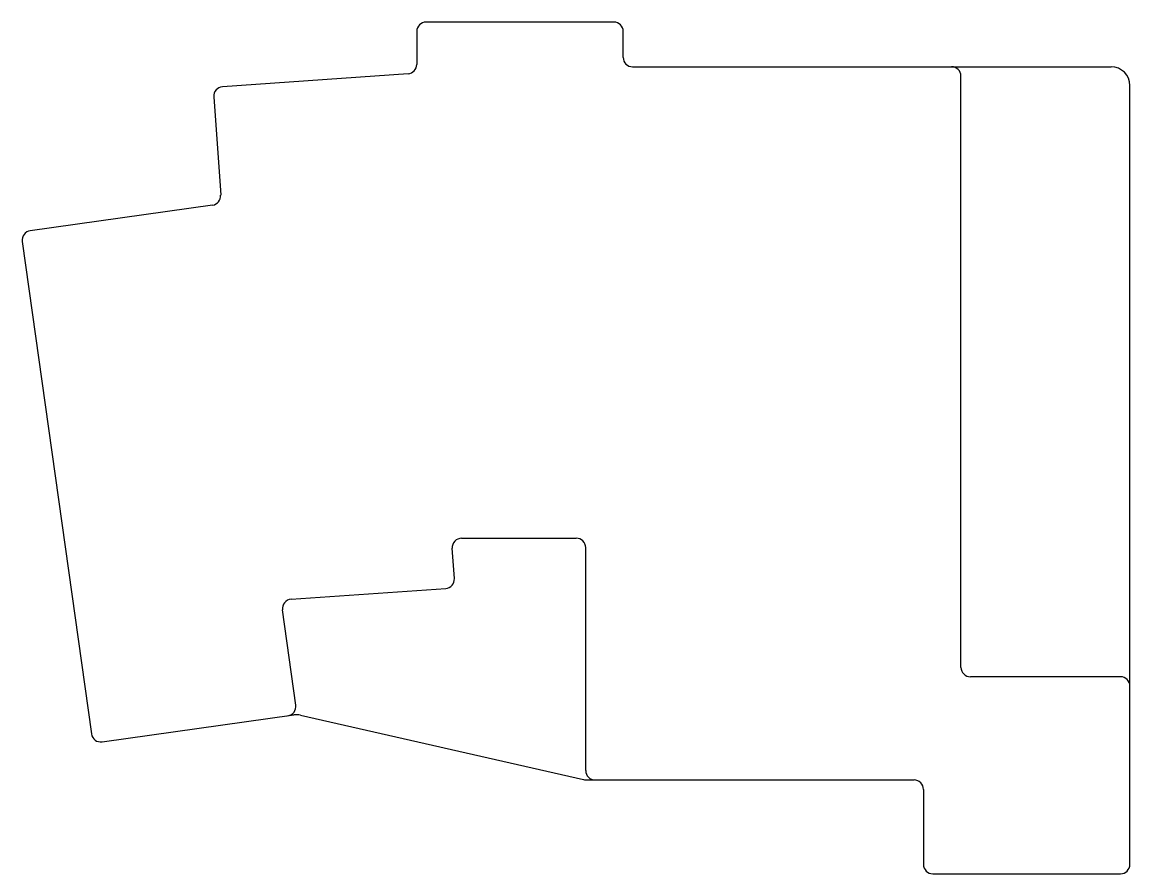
# Model space of a CAD drawing. Header units: millimetres. Extents: x 132 to 250, y -176 to -85.
import ezdxf

# ---------------------------------------------------------------- set-up
doc = ezdxf.new("R2010")
doc.units = ezdxf.units.MM

msp = doc.modelspace()

# ---------------------------------------------------------------- linework, layer by layer
for p, q in [((195.11, -85.23), (175.11, -85.23)), ((174.11, -86.23), (174.11, -89.73)), ((196.11, -88.99), (196.11, -86.23)), ((173.18, -90.73), (153.4, -92.11)), ((197.11, -89.99), (248.11, -89.99)), ((232.11, -144.99), (232.11, -90.99)), ((250.11, -173.99), (250.11, -91.99)), ((152.48, -93.18), (153.21, -103.67)), ((152.35, -104.73), (132.91, -107.46)), ((132.06, -108.59), (139.44, -161.08)), ((178.89, -140.23), (191.11, -140.23)), ((178.12, -144.52), (177.89, -141.3)), ((192.11, -164.99), (192.11, -141.23)), ((232.11, -153.99), (232.11, -144.99)), ((160.72, -146.74), (177.19, -145.59)), ((161.22, -158.02), (159.8, -147.87)), ((249.11, -154.99), (233.11, -154.99)), ((140.57, -161.93), (161, -159.06)), ((161.72, -159.09), (191.89, -165.94)), ((192.33, -165.99), (227.11, -165.99)), ((228.11, -166.99), (228.11, -174.99)), ((250.11, -174.99), (250.11, -173.99)), ((229.11, -175.99), (249.11, -175.99))]:
    msp.add_line(p, q)
for centre, radius, start, end in [((175.11, -86.23), 1, 90, 180), ((195.11, -86.23), 1, 0, 90), ((197.11, -88.99), 1, 180, 270), ((173.11, -89.73), 1, 274, 0), ((231.11, -90.99), 1, 0, 90), ((248.11, -91.99), 2, 0, 90), ((153.47, -93.11), 1, 94, 184), ((152.21, -103.74), 1, 278, 4), ((133.05, -108.45), 1, 98, 188), ((178.89, -141.23), 1, 90, 184), ((191.11, -141.23), 1, 0, 90), ((177.12, -144.59), 1, 274, 4), ((160.79, -147.73), 1, 94, 188), ((233.11, -153.99), 1, 180, 270), ((249.11, -155.99), 1, 0, 90), ((160.23, -158.15), 1, 278, 8), ((161.28, -161.04), 2, 77.1925, 98), ((140.43, -160.94), 1, 188, 278), ((193.11, -164.99), 1, 180, 270), ((192.33, -163.99), 2, 257.1925, 270), ((227.11, -166.99), 1, 0, 90), ((248.11, -173.99), 2, 359.9819, 0), ((229.11, -174.99), 1, 180, 270), ((249.11, -174.99), 1, 270, 0)]:
    msp.add_arc(centre, radius, start, end)

doc.saveas('drawing.dxf')
